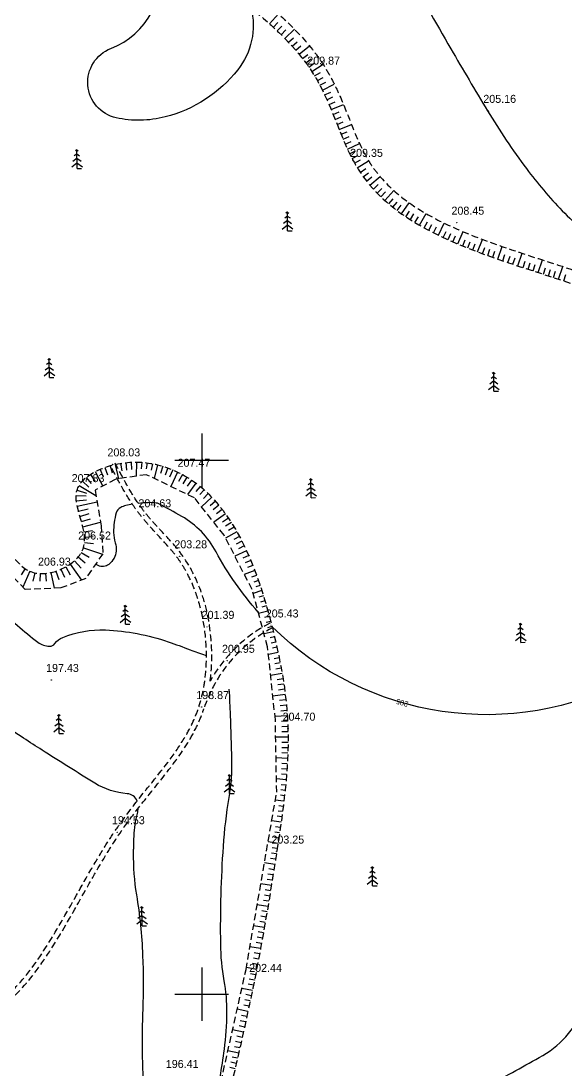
# Model space of a CAD drawing. Extents: x -83928 to -81707, y 15464 to 18601.
# Drawn here: x -82467.7 to -82263.6, y 16171.5 to 16564.6 of the extents above; entities that cross this region are included whole.
import ezdxf
from ezdxf.enums import TextEntityAlignment as Align

# ---------------------------------------------------------------- set-up
doc = ezdxf.new("R2010")
doc.units = 0
doc.header["$MEASUREMENT"] = 0
doc.linetypes.add('INTERROMPU', pattern=[0.75, 0.5, -0.25])
doc.layers.add('ACCE', color=4, linetype='INTERROMPU', lineweight=25)
for name, color, linetype in [('ALT', 7, 'Continuous'), ('Carroyage 1', 7, 'Continuous'), ('CNiv_1', 1, 'Continuous'), ('Cotation CN', 6, 'Continuous'), ('LIMITE', 40, 'INTERROMPU'), ('POINTS', 3, 'Continuous'), ('Talus', 5, 'Continuous'), ('USL', 2, 'Continuous')]:
    doc.layers.add(name, color=color, linetype=linetype)

# ---------------------------------------------------------------- blocks, each defined once
blk = doc.blocks.new('CotaCNiv')
at = {"invisible_edges": 15}
blk.add_3dface([(-0.5, -0.5), (0.5, -0.5), (0.5, 0.5), (-0.5, 0.5)], dxfattribs=at)
blk.add_3dface([(-0.5, -0.5), (0.5, -0.5), (0.5, 0.5), (-0.5, 0.5)], dxfattribs=at)
blk.add_attdef('ALTCNIV', text='', height=0.4).set_placement((0, 0), align=Align.MIDDLE)
blk = doc.blocks.new('T10')
at = {"layer": 'USL'}
for p, q in [((0.02, 2.78), (-0.5, 2.4)), ((0.02, 3.53), (-0.26, 3.33)), ((-0.02, 3.53), (0.26, 3.33)), ((-0.02, 2.78), (0.5, 2.4)), ((0, 0), (0, 3.5)), ((-1, 0.34), (-0.02, 1.1)), ((0.02, 1.94), (-0.77, 1.36)), ((-0.02, 1.94), (0.77, 1.36)), ((-0.02, 1.1), (1.01, 0.34)), ((0, 0), (0.83, 0))]:
    blk.add_line(p, q, dxfattribs=at)

msp = doc.modelspace()

# ---------------------------------------------------------------- linework, layer by layer
at = {"layer": 'ACCE', "linetype": 'INTERROMPU', "ltscale": 5, "extrusion": (0.000932032, -0.005533, 0.999984)}
for radius, end in [(52.43, 162.0654), (54.43, 150.8272)]:
    msp.add_arc((-82349.46, 16291.08, 19.96), radius, 117.5158, end, dxfattribs=at)
at = {"layer": 'ACCE', "linetype": 'INTERROMPU', "ltscale": 5}
for points, knots in [([(-82586, 16175.38, 185.98), (-82581.2, 16179.31, 186.01), (-82576.37, 16183.2, 186.05), (-82568.02, 16189.23, 186.09), (-82564.59, 16191.53, 186.11), (-82558.41, 16195.19, 186.13), (-82555.72, 16196.63, 186.14), (-82550.37, 16199.12, 186.16), (-82547.72, 16200.19, 186.16), (-82542.84, 16201.83, 186.16), (-82540.62, 16202.45, 186.17), (-82533.8, 16203.96, 186.16), (-82529.08, 16204.48, 186.15), (-82522.71, 16204.17, 186.13), (-82521.07, 16204, 186.12), (-82518.33, 16203.55, 186.11), (-82517.21, 16203.32, 186.1), (-82514.97, 16202.76, 186.09), (-82513.87, 16202.42, 186.08), (-82510.58, 16201.3, 186.06), (-82508.44, 16200.39, 186.04), (-82504.26, 16198.5, 186), (-82502.22, 16197.52, 185.99), (-82498.8, 16195.99, 185.96), (-82497.39, 16195.39, 185.94), (-82494.72, 16194.41, 185.92), (-82493.47, 16194.01, 185.92), (-82491.03, 16193.47, 185.9), (-82489.84, 16193.31, 185.9), (-82487.52, 16193.21, 185.89), (-82486.38, 16193.27, 185.88), (-82482.83, 16193.78, 185.88), (-82480.48, 16194.61, 185.88), (-82475.91, 16197.11, 185.9), (-82473.69, 16198.77, 185.91), (-82469.34, 16202.81, 185.95), (-82467.22, 16205.18, 185.97), (-82461.1, 16212.95, 186.04), (-82457.21, 16219.1, 186.1), (-82449.52, 16232.21, 186.24), (-82445.72, 16239.18, 186.31), (-82440.12, 16248.9, 186.41), (-82438.4, 16251.82, 186.44), (-82435.29, 16256.85, 186.49), (-82433.91, 16259, 186.51), (-82431.1, 16263.13, 186.55), (-82429.68, 16265.11, 186.57), (-82425.39, 16270.87, 186.63), (-82422.51, 16274.45, 186.66), (-82416.95, 16281.36, 186.73), (-82414.26, 16284.69, 186.76), (-82409.78, 16290.75, 186.82), (-82407.91, 16293.49, 186.84), (-82405.11, 16298.25, 186.89), (-82404.07, 16300.23, 186.91), (-82402.34, 16304.05, 186.95), (-82401.62, 16305.88, 186.97), (-82400.4, 16309.68, 187.02), (-82399.89, 16311.64, 187.04), (-82399.07, 16315.67, 187.08), (-82398.77, 16317.74, 187.11), (-82398.14, 16324.04, 187.18), (-82398.12, 16328.37, 187.23), (-82398.73, 16335.85, 187.33), (-82399.19, 16339.02, 187.37), (-82400.52, 16345.21, 187.44), (-82401.4, 16348.24, 187.48), (-82403.19, 16353.02, 187.55), (-82403.99, 16354.84, 187.57), (-82405.65, 16358.12, 187.62), (-82406.48, 16359.59, 187.64), (-82408.13, 16362.17, 187.67), (-82408.92, 16363.29, 187.69), (-82410.59, 16365.46, 187.72), (-82411.48, 16366.52, 187.74), (-82414.34, 16369.79, 187.78), (-82416.42, 16371.94, 187.82), (-82419.66, 16375.47, 187.87), (-82420.85, 16376.8, 187.89), (-82422.88, 16379.28, 187.92), (-82423.74, 16380.4, 187.94), (-82425.38, 16382.69, 187.97), (-82426.16, 16383.86, 187.99), (-82428.42, 16387.42, 188.04), (-82429.82, 16389.86, 188.07), (-82432.19, 16394.21, 188.13), (-82433.19, 16396.11, 188.16), (-82434.19, 16398, 188.19)], [3.448781, 3.448781, 3.448781, 3.448781, 21.477763, 21.477763, 33.704874, 33.704874, 42.841126, 42.841126, 51.389512, 51.389512, 58.208587, 58.208587, 71.944836, 71.944836, 76.677716, 76.677716, 79.944242, 79.944242, 83.210769, 83.210769, 89.743822, 89.743822, 96.276875, 96.276875, 101.026512, 101.026512, 105.50547, 105.50547, 109.984427, 109.984427, 114.463385, 114.463385, 124.225963, 124.225963, 133.988541, 133.988541, 143.751119, 143.751119, 162.79459, 162.79459, 181.838061, 181.838061, 190.183059, 190.183059, 196.652083, 196.652083, 203.121106, 203.121106, 216.059153, 216.059153, 228.9972, 228.9972, 239.586039, 239.586039, 246.883183, 246.883183, 253.250736, 253.250736, 259.61829, 259.61829, 265.985843, 265.985843, 278.72095, 278.72095, 288.129528, 288.129528, 297.538107, 297.538107, 303.581452, 303.581452, 308.772493, 308.772493, 312.991663, 312.991663, 317.210832, 317.210832, 326.162459, 326.162459, 331.462934, 331.462934, 335.63843, 335.63843, 339.813926, 339.813926, 348.164918, 348.164918, 354.539267, 354.539267, 354.539267, 354.539267]), ([(-82396.85, 16317.25, 187.1), (-82396.8, 16317.6, 187.1), (-82396.76, 16317.95, 187.1), (-82396.16, 16322.94, 187.16), (-82396.08, 16327.73, 187.22), (-82396.67, 16335.34, 187.31), (-82397.05, 16338.17, 187.35), (-82398.12, 16343.75, 187.42), (-82398.81, 16346.5, 187.45), (-82401.42, 16354.53, 187.56), (-82403.85, 16359.59, 187.63), (-82408.28, 16365.82, 187.72), (-82409.62, 16367.44, 187.74), (-82412.38, 16370.58, 187.79), (-82413.81, 16372.1, 187.81), (-82416.36, 16374.83, 187.85), (-82417.49, 16376.05, 187.87), (-82419.43, 16378.24, 187.9), (-82420.25, 16379.2, 187.92), (-82421.82, 16381.18, 187.94), (-82422.57, 16382.2, 187.96), (-82424.75, 16385.31, 188), (-82426.1, 16387.47, 188.03), (-82429.13, 16392.69, 188.11), (-82430.77, 16395.81, 188.15), (-82432.42, 16398.94, 188.19)], [263.621909, 263.621909, 263.621909, 263.621909, 264.670901, 264.670901, 278.389942, 278.389942, 286.582854, 286.582854, 294.775766, 294.775766, 311.161591, 311.161591, 317.368276, 317.368276, 323.574962, 323.574962, 328.56224, 328.56224, 332.425615, 332.425615, 336.288991, 336.288991, 344.015742, 344.015742, 354.539267, 354.539267, 354.539267, 354.539267]), ([(-82585.05, 16173.58, 185.96), (-82580.19, 16177.56, 185.99), (-82575.32, 16181.48, 186.02), (-82566.99, 16187.51, 186.07), (-82563.6, 16189.79, 186.08), (-82557.55, 16193.38, 186.11), (-82554.92, 16194.79, 186.12), (-82549.79, 16197.19, 186.13), (-82547.29, 16198.21, 186.14), (-82542.85, 16199.72, 186.14), (-82540.94, 16200.28, 186.14), (-82537.05, 16201.22, 186.14), (-82535.07, 16201.6, 186.14), (-82529.09, 16202.39, 186.13), (-82525.04, 16202.47, 186.12), (-82519.59, 16201.76, 186.09), (-82518.15, 16201.49, 186.08), (-82515.54, 16200.84, 186.07), (-82514.37, 16200.49, 186.06), (-82512.05, 16199.68, 186.04), (-82510.89, 16199.22, 186.03), (-82507.43, 16197.77, 186), (-82505.14, 16196.69, 185.98), (-82500.92, 16194.74, 185.95), (-82498.97, 16193.86, 185.93), (-82495.73, 16192.64, 185.91), (-82494.42, 16192.21, 185.9), (-82491.96, 16191.61, 185.88), (-82490.81, 16191.42, 185.88), (-82488.54, 16191.22, 185.87), (-82487.43, 16191.22, 185.86), (-82484.15, 16191.47, 185.86), (-82482.03, 16191.99, 185.86), (-82477.95, 16193.62, 185.86), (-82475.99, 16194.73, 185.87), (-82472.19, 16197.45, 185.89), (-82470.36, 16199.06, 185.9), (-82464.51, 16204.98, 185.96), (-82460.71, 16210.14, 186.01), (-82453.33, 16221.57, 186.12), (-82449.75, 16227.85, 186.19), (-82442.59, 16240.57, 186.32), (-82439.01, 16247, 186.38), (-82433.93, 16255.25, 186.47), (-82432.53, 16257.44, 186.49), (-82428.28, 16263.75, 186.55), (-82425.35, 16267.63, 186.59), (-82419.53, 16275.01, 186.66), (-82416.64, 16278.51, 186.69), (-82410.94, 16285.75, 186.76), (-82408.15, 16289.48, 186.8), (-82404.45, 16295.36, 186.86), (-82403.29, 16297.4, 186.88), (-82401.35, 16301.3, 186.92), (-82400.54, 16303.15, 186.94), (-82399.62, 16305.65, 186.97), (-82399.41, 16306.25, 186.97), (-82399.21, 16306.86, 186.98)], [3.056603, 3.056603, 3.056603, 3.056603, 21.338406, 21.338406, 33.600877, 33.600877, 42.691962, 42.691962, 51.003267, 51.003267, 57.09833, 57.09833, 63.193392, 63.193392, 75.383516, 75.383516, 79.807534, 79.807534, 83.429642, 83.429642, 87.051751, 87.051751, 94.295967, 94.295967, 100.645965, 100.645965, 105.022211, 105.022211, 108.929242, 108.929242, 112.836272, 112.836272, 120.650332, 120.650332, 128.464393, 128.464393, 136.278453, 136.278453, 154.050436, 154.050436, 171.822418, 171.822418, 189.594401, 189.594401, 196.235736, 196.235736, 209.518408, 209.518408, 222.801079, 222.801079, 237.211949, 237.211949, 244.628063, 244.628063, 250.95186, 250.95186, 252.920773, 252.920773, 252.920773, 252.920773])]:
    msp.add_open_spline(points, degree=3, knots=knots, dxfattribs=at)
at = {"layer": 'Carroyage 1'}
for p, q in [((-82400, 16410), (-82400, 16390)), ((-82410, 16400), (-82390, 16400)), ((-82400, 16210), (-82400, 16190)), ((-82410, 16200), (-82390, 16200))]:
    msp.add_line(p, q, dxfattribs=at)
at = {"layer": 'CNiv_1'}
for points, elevation in [([(-82381.49, 16569.46, -0.231505), (-82386.47, 16546.36, -0.164906), (-82413.67, 16528.67, -0.057976), (-82422.92, 16527.42, -0.05936), (-82432, 16528.33, -0.741058), (-82433.99, 16554.33, 0.369953), (-82415.93, 16588.13, 0.717401)], 210), ([(-82323.8, 16584.2, 0.003549), (-82306.7, 16554.18, 0.004553), (-82293, 16531, 0.024594), (-82278.4, 16509.29, 0.031079), (-82265, 16493.5, 0.061916), (-82248.53, 16480.14, -0.050494), (-82228, 16464.25, -0.009024), (-82223.46, 16459.78, -0.005332), (-82216, 16452, -0.030874), (-82214.96, 16450.75, -0.030874)], 205), ([(-82209.67, 16440.92, -0.005939), (-82203.5, 16428.5, -0.402892), (-82239.72, 16318.03, -0.327781), (-82373.66, 16337.66, -0.327781)], 205), ([(-82520.59, 16400.82, -0.027954), (-82507.2, 16385, -0.01313), (-82490.27, 16361.3, 0.033203), (-82483.2, 16352.2, 0.010229), (-82482.03, 16350.94, 0.002121), (-82476.25, 16345, 0.035892), (-82461.33, 16331.84, 0.159252), (-82457, 16330.33, 0.244466), (-82454.99, 16331.33, -0.139002), (-82452, 16333.67, -0.107759), (-82436.07, 16336.44, -0.072185), (-82412.5, 16332, -0.010015), (-82404.35, 16329.02, 0.014408), (-82398.67, 16327, 0.004411), (-82398.23, 16326.86, 0.004411)], 200), ([(-82424.18, 16272.34, 0.291258), (-82427.9, 16275.09, -0.122194), (-82440, 16279, -0.002067), (-82459.79, 16291.4, -0.005832), (-82466.73, 16295.91, -0.002552), (-82476.6, 16302.55, -0.001473), (-82493.6, 16314.2, -0.013244), (-82504.38, 16322.06, -0.01012), (-82518, 16333, -0.070898), (-82531.52, 16348.04, -0.067907), (-82540.8, 16367, -0.018391), (-82544.65, 16380.25, 0.015989), (-82549, 16395.5, 0.001579), (-82549.92, 16398.34)], 195), ([(-82378.85, 16343.13, -0.059091), (-82394.61, 16365.72, 0.140607), (-82407.5, 16379, 0.009113), (-82416.08, 16383.72, 0.093269), (-82417, 16384, 0.036197), (-82420.06, 16384.12, 0.018419), (-82423.74, 16383.87, 0.018419)], 205), ([(-82425.95, 16383.57, 0.020709), (-82428.45, 16383.05, 0.057341), (-82430.33, 16382.33, 0.20659), (-82431.98, 16380.33, 0.069836), (-82433, 16373, 0.080802), (-82432.36, 16369.08, -0.103718), (-82432, 16366, -0.105436), (-82432.82, 16363.35, -0.095168), (-82434.8, 16361, -0.293738), (-82438.75, 16360.57, 0.026932), (-82439.76, 16361)], 205), ([(-82389.79, 16314.28, -0.005882), (-82389.33, 16304.33, -0.001498), (-82388.82, 16287.9, -0.009857), (-82388.8, 16285.4, -0.038746), (-82389.84, 16273.7, 0.024582), (-82392, 16255.33, 0.010136), (-82392.86, 16237.27, 0.009892), (-82393, 16218.75, 0.041894), (-82391.68, 16205.02, -0.047917), (-82390.67, 16193, -0.029815), (-82391.65, 16179.3, -0.019477), (-82395.2, 16158.6, -0.00956), (-82395.64, 16156.72, 0.00547), (-82396.43, 16153.43, 0.040806), (-82397.58, 16145.5, 0.040806)], 200), ([(-82396.45, 16131.56, 0.002006), (-82396.36, 16131.17, 0.272421), (-82389.5, 16124, 0.157514), (-82377.45, 16124.44, 0.035705), (-82330, 16145.67, 0.000214), (-82300.48, 16161.51, 0.000974), (-82294, 16165, 0.00134), (-82283.62, 16170.66, 0.001384), (-82273.6, 16176.2, 0.160439), (-82256.66, 16194.56, -0.133005), (-82237.6, 16217.6, -0.001509), (-82231.48, 16221.89, 0.000911), (-82221.33, 16229, 0.003439), (-82157.3, 16274.67, 0.004697), (-82157.15, 16274.78)], 200), ([(-82409.66, 16091.21, -0.004069), (-82415.05, 16108.59, -0.007657), (-82420.8, 16128.8, -0.007701), (-82422.85, 16136.93, -0.017379), (-82423.57, 16140.57, -0.17955), (-82422.43, 16146.39, 0.142841), (-82420.5, 16153.5, 0.029543), (-82421.17, 16162.1, -0.025995), (-82422, 16171.88, -0.017148), (-82421.97, 16194.12, 0.018716), (-82422, 16214.5, 0.031059), (-82424.3, 16237.14, -0.044135), (-82425.5, 16253.12, -0.00354), (-82425.47, 16254.58, -0.001111), (-82425.33, 16259.22, -0.057921), (-82424.08, 16267.67, 0.05764), (-82423.79, 16269.59)], 195)]:
    msp.add_lwpolyline(points, format="xyb", dxfattribs=dict(at, elevation=elevation))
at = {"layer": 'LIMITE', "linetype": 'INTERROMPU', "ltscale": 5, "extrusion": (0.000932032, -0.005533, 0.999984)}
for p, q in [((-82432.38, 16392.87, 186.06), (-82439.95, 16388.8, 186.04)), ((-82420.74, 16394.62, 186.05), (-82432.38, 16392.87, 186.06)), ((-82402.69, 16385.9, 185.99), (-82420.74, 16394.62, 186.05)), ((-82439.95, 16388.8, 186.04), (-82437.62, 16375.43, 185.96)), ((-82391.62, 16371.94, 185.9), (-82402.69, 16385.9, 185.99)), ((-82437.62, 16375.43, 185.96), (-82437.04, 16364.96, 185.91)), ((-82381.14, 16351.59, 185.78), (-82391.62, 16371.94, 185.9)), ((-82437.04, 16364.96, 185.91), (-82443.44, 16355.66, 185.86)), ((-82466.15, 16351.59, 185.86), (-82475.47, 16361.47, 185.92)), ((-82452.76, 16352.17, 185.85), (-82466.15, 16351.59, 185.86)), ((-82443.44, 16355.66, 185.86), (-82452.76, 16352.17, 185.85)), ((-82375.32, 16330.07, 185.66), (-82381.14, 16351.59, 185.78)), ((-82372.41, 16302.74, 185.5), (-82375.32, 16330.07, 185.66)), ((-82371.92, 16275.7, 185.35), (-82372.41, 16302.74, 185.5)), ((-82383.39, 16209.25, 184.99), (-82371.92, 16275.7, 185.35)), ((-82411.5, 16082.92, 184.32), (-82383.39, 16209.25, 184.99))]:
    msp.add_line(p, q, dxfattribs=at)
at = {"layer": 'LIMITE', "linetype": 'INTERROMPU', "ltscale": 5}
msp.add_open_spline([(-82435.31, 16825.62, 193.34), (-82427.78, 16815.37, 193.19), (-82420.22, 16805.07, 193.04), (-82406.2, 16784.42, 192.75), (-82399.73, 16774.06, 192.6), (-82390.62, 16756.25, 192.36), (-82387.41, 16748.82, 192.26), (-82383, 16735.1, 192.08), (-82381.56, 16728.81, 192), (-82380.12, 16716.18, 191.85), (-82380.13, 16709.85, 191.77), (-82381.91, 16697.21, 191.62), (-82383.67, 16690.92, 191.55), (-82387.13, 16683.12, 191.47), (-82387.9, 16681.54, 191.45), (-82390.14, 16677.31, 191.41), (-82391.72, 16674.71, 191.38), (-82395.1, 16669.58, 191.33), (-82396.89, 16667.06, 191.31), (-82401.81, 16660.44, 191.24), (-82405.03, 16656.41, 191.2), (-82411.22, 16648.57, 191.13), (-82414.18, 16644.76, 191.09), (-82418.6, 16638.48, 191.03), (-82420.24, 16635.94, 191.01), (-82422.69, 16631.5, 190.96), (-82423.59, 16629.57, 190.94), (-82424.77, 16626.29, 190.9), (-82425.14, 16624.9, 190.89), (-82425.54, 16622.31, 190.86), (-82425.57, 16621.12, 190.84), (-82425.35, 16618.73, 190.81), (-82425.09, 16617.53, 190.8), (-82424.26, 16615.07, 190.77), (-82423.69, 16613.81, 190.75), (-82422.24, 16611.24, 190.71), (-82421.36, 16609.92, 190.7), (-82419.29, 16607.24, 190.66), (-82418.12, 16605.88, 190.64), (-82414.02, 16601.56, 190.57), (-82410.64, 16598.55, 190.53), (-82403.14, 16592.4, 190.43), (-82399.02, 16589.27, 190.38), (-82390.49, 16582.82, 190.27), (-82386.07, 16579.51, 190.22), (-82377.35, 16572.6, 190.11), (-82373.04, 16569, 190.05), (-82364.96, 16561.4, 189.93), (-82361.18, 16557.39, 189.87), (-82356.65, 16551.49, 189.79), (-82355.49, 16549.85, 189.77), (-82353.31, 16546.47, 189.72), (-82352.32, 16544.74, 189.69), (-82350.48, 16541.28, 189.65), (-82349.65, 16539.54, 189.62), (-82347.2, 16534.17, 189.55), (-82345.79, 16530.57, 189.5), (-82343.06, 16523.69, 189.41), (-82341.74, 16520.42, 189.37), (-82339.76, 16516.28, 189.31), (-82339.19, 16515.17, 189.3), (-82338.19, 16513.36, 189.27), (-82337.76, 16512.63, 189.26), (-82336.86, 16511.2, 189.24), (-82336.4, 16510.5, 189.23), (-82334.95, 16508.45, 189.2), (-82333.92, 16507.14, 189.18), (-82330.22, 16502.88, 189.12), (-82327.24, 16500.17, 189.08), (-82320.61, 16495.19, 189), (-82316.96, 16492.92, 188.96), (-82309.1, 16488.73, 188.88), (-82304.9, 16486.8, 188.85), (-82293.5, 16482.12, 188.76), (-82286.01, 16479.55, 188.7), (-82270.56, 16474.46, 188.59), (-82262.61, 16471.96, 188.54), (-82246.81, 16466.45, 188.42), (-82238.97, 16463.45, 188.36), (-82228.76, 16458.62, 188.27), (-82226.11, 16457.28, 188.25), (-82220.95, 16454.44, 188.2), (-82218.42, 16452.95, 188.17), (-82211.04, 16448.26, 188.09), (-82206.37, 16444.85, 188.03), (-82193.19, 16433.83, 187.86), (-82185.51, 16425.43, 187.74), (-82177.07, 16413.18, 187.56), (-82175.16, 16410.11, 187.52), (-82169.84, 16400.68, 187.39), (-82166.87, 16394.07, 187.3), (-82161.91, 16380.52, 187.12), (-82159.92, 16373.57, 187.03), (-82157.39, 16362.37, 186.89), (-82156.59, 16358.15, 186.84), (-82155.24, 16349.71, 186.73), (-82154.69, 16345.49, 186.68), (-82153.35, 16332.81, 186.52), (-82152.86, 16324.36, 186.42), (-82152.15, 16302.33, 186.15), (-82152.27, 16288.79, 185.99), (-82152.12, 16261.93, 185.66), (-82151.84, 16248.61, 185.5), (-82149.62, 16224.54, 185.2), (-82147.97, 16213.72, 185.07), (-82144.73, 16201.01, 184.91), (-82144.16, 16198.96, 184.88), (-82143.26, 16195.9, 184.84), (-82142.94, 16194.87, 184.83), (-82142.29, 16192.8, 184.8), (-82141.95, 16191.75, 184.79), (-82140.93, 16188.57, 184.74), (-82140.24, 16186.41, 184.72), (-82139.01, 16181.96, 184.66), (-82138.47, 16179.68, 184.63), (-82137.9, 16176.2, 184.59), (-82137.76, 16175.04, 184.57), (-82137.59, 16172.95, 184.55), (-82137.55, 16172.02, 184.53), (-82137.54, 16170.19, 184.51), (-82137.57, 16169.27, 184.5), (-82137.73, 16166.56, 184.47), (-82137.95, 16164.77, 184.45), (-82138.95, 16159.08, 184.38), (-82140.06, 16155.28, 184.34), (-82142.3, 16148.67, 184.27), (-82143.37, 16145.83, 184.24), (-82144.42, 16143.05, 184.21)], degree=3, knots=[0, 0, 0, 0, 31.74372, 31.74372, 63.487441, 63.487441, 86.063023, 86.063023, 104.988245, 104.988245, 123.913468, 123.913468, 142.83869, 142.83869, 147.686928, 147.686928, 155.822397, 155.822397, 163.957866, 163.957866, 177.49723, 177.49723, 191.036595, 191.036595, 200.771717, 200.771717, 208.904412, 208.904412, 215.463884, 215.463884, 222.023355, 222.023355, 228.582827, 228.582827, 235.142299, 235.142299, 241.701771, 241.701771, 248.261243, 248.261243, 262.290416, 262.290416, 276.319589, 276.319589, 290.348762, 290.348762, 304.377935, 304.377935, 318.407108, 318.407108, 323.635141, 323.635141, 328.916365, 328.916365, 334.197589, 334.197589, 345.34542, 345.34542, 356.493251, 356.493251, 360.764795, 360.764795, 363.795637, 363.795637, 366.826479, 366.826479, 372.888163, 372.888163, 387.274312, 387.274312, 401.66046, 401.66046, 416.046608, 416.046608, 438.819504, 438.819504, 461.592399, 461.592399, 484.365295, 484.365295, 492.493595, 492.493595, 500.621894, 500.621894, 516.878493, 516.878493, 549.391691, 549.391691, 559.803467, 559.803467, 580.627019, 580.627019, 601.450571, 601.450571, 613.95719, 613.95719, 626.463809, 626.463809, 651.477047, 651.477047, 691.746126, 691.746126, 732.015206, 732.015206, 765.61494, 765.61494, 772.084768, 772.084768, 775.337833, 775.337833, 778.590897, 778.590897, 785.097026, 785.097026, 791.603155, 791.603155, 794.775134, 794.775134, 797.244479, 797.244479, 799.713824, 799.713824, 804.652514, 804.652514, 815.637697, 815.637697, 824.217964, 824.217964, 824.217964, 824.217964], dxfattribs=at)
for points in [[(-82439.34, 16822.66, 193.31), (-82393.3, 16682.03, 191.48), (-82430.51, 16621.98, 190.87), (-82358.48, 16545.25, 189.72), (-82342.42, 16510.71, 189.25), (-82228.91, 16453.06, 188.2), (-82177.5, 16404.08, 187.45), (-82162.11, 16360.2, 186.88), (-82147.86, 16193.88, 184.83), (-82142.59, 16172.48, 184.56), (-82149.1, 16144.81, 184.24)], [(-82439.34, 16822.66, 193.31), (-82393.3, 16682.03, 191.48), (-82430.51, 16621.98, 190.87), (-82358.48, 16545.25, 189.72), (-82342.42, 16510.71, 189.25), (-82228.91, 16453.06, 188.2), (-82177.5, 16404.08, 187.45), (-82162.11, 16360.2, 186.88), (-82147.86, 16193.88, 184.83), (-82142.59, 16172.48, 184.56), (-82149.1, 16144.81, 184.24)], [(-82589.91, 16450.62, 189.03), (-82585.41, 16409.5, 188.8), (-82487.52, 16397.53, 188.35), (-82459.29, 16357.54, 187.78), (-82444.25, 16367.31, 187.85), (-82446.68, 16388.82, 188.11), (-82434.19, 16398, 188.19), (-82407.04, 16394.58, 188.06), (-82373.55, 16337.21, 187.13), (-82367.71, 16299.43, 186.79), (-82371.9, 16253.38, 186.25), (-82380.23, 16205.29, 185.7), (-82391.12, 16156, 185.14), (-82406.5, 16083.04, 184.31)]]:
    msp.add_spline(points, degree=3, dxfattribs=at)
at = {"layer": 'POINTS', "extrusion": (0.002059, -0.012217, 0.999923)}
for centre in [(-82358.69, 16544.27, -182.42), (-82292.77, 16529.94, -182.42), (-82342.64, 16509.71, -182.42), (-82304.7, 16488.04, -182.42), (-82433.52, 16397.47, -182.42), (-82407.26, 16393.58, -182.42), (-82446.9, 16387.82, -182.42), (-82421.9, 16378.4, -182.42), (-82444.46, 16366.31, -182.42), (-82408.46, 16363.03, -182.42), (-82459.5, 16356.54, -182.42), (-82398.24, 16336.59, -182.42), (-82374.22, 16337.1, -182.42), (-82390.62, 16323.87, -182.42), (-82456.48, 16316.68, -182.42), (-82400.25, 16306.52, -182.42), (-82367.92, 16298.43, -182.42), (-82431.8, 16259.63, -182.42), (-82372.11, 16252.37, -182.42), (-82380.44, 16204.28, -182.42)]:
    msp.add_circle(centre, 0.05, dxfattribs=at)
at = {"layer": 'Talus', "linetype": 'ByBlock', "extrusion": (0.000932032, -0.005533, 0.999984)}
for p, q in [((-82374.65, 16563.6, 189.99), (-82371.3, 16567.31, 190.03)), ((-82373.17, 16562.25, 189.97), (-82371.47, 16564.09, 189.99)), ((-82371.71, 16560.88, 189.95), (-82369.99, 16562.69, 189.97)), ((-82370.28, 16559.49, 189.93), (-82368.52, 16561.27, 189.94)), ((-82368.87, 16558.07, 189.91), (-82365.29, 16561.57, 189.94)), ((-82367.48, 16556.63, 189.89), (-82365.66, 16558.35, 189.9)), ((-82366.12, 16555.16, 189.86), (-82364.27, 16556.84, 189.88)), ((-82364.8, 16553.67, 189.84), (-82362.91, 16555.3, 189.85)), ((-82363.51, 16552.14, 189.82), (-82359.65, 16555.32, 189.84)), ((-82362.26, 16550.58, 189.8), (-82360.29, 16552.12, 189.81)), ((-82361.04, 16548.99, 189.77), (-82359.03, 16550.47, 189.78)), ((-82359.88, 16547.36, 189.75), (-82357.83, 16548.79, 189.76)), ((-82358.77, 16545.7, 189.73), (-82354.57, 16548.42, 189.75)), ((-82357.71, 16544.01, 189.7), (-82355.56, 16545.3, 189.71)), ((-82356.7, 16542.28, 189.68), (-82354.52, 16543.5, 189.69)), ((-82355.74, 16540.52, 189.65), (-82353.53, 16541.69, 189.66)), ((-82354.83, 16538.74, 189.63), (-82350.35, 16540.96, 189.64)), ((-82353.96, 16536.94, 189.61), (-82351.7, 16538, 189.61)), ((-82353.13, 16535.12, 189.58), (-82350.85, 16536.14, 189.59)), ((-82352.33, 16533.29, 189.56), (-82350.03, 16534.28, 189.56)), ((-82351.55, 16531.45, 189.53), (-82346.93, 16533.36, 189.54)), ((-82350.79, 16529.6, 189.51), (-82348.47, 16530.54, 189.51)), ((-82350.05, 16527.74, 189.48), (-82347.72, 16528.67, 189.49)), ((-82349.31, 16525.88, 189.46), (-82346.98, 16526.81, 189.46)), ((-82348.57, 16524.02, 189.43), (-82343.92, 16525.88, 189.44)), ((-82347.82, 16522.17, 189.41), (-82345.51, 16523.11, 189.41)), ((-82347.06, 16520.32, 189.38), (-82344.75, 16521.28, 189.39)), ((-82346.28, 16518.48, 189.36), (-82343.98, 16519.48, 189.36)), ((-82345.46, 16516.65, 189.34), (-82340.92, 16518.73, 189.35)), ((-82344.61, 16514.84, 189.31), (-82342.36, 16515.93, 189.32)), ((-82343.72, 16513.06, 189.29), (-82341.5, 16514.21, 189.29)), ((-82342.76, 16511.3, 189.26), (-82340.59, 16512.53, 189.27)), ((-82341.74, 16509.58, 189.24), (-82337.49, 16512.2, 189.26)), ((-82340.66, 16507.9, 189.21), (-82338.59, 16509.29, 189.22)), ((-82339.52, 16506.26, 189.19), (-82337.49, 16507.73, 189.2)), ((-82338.31, 16504.66, 189.17), (-82336.34, 16506.21, 189.18)), ((-82337.04, 16503.11, 189.15), (-82333.23, 16506.35, 189.17)), ((-82335.72, 16501.61, 189.12), (-82333.87, 16503.3, 189.14)), ((-82334.35, 16500.16, 189.1), (-82332.56, 16501.91, 189.12)), ((-82332.93, 16498.75, 189.08), (-82331.2, 16500.56, 189.1)), ((-82331.46, 16497.4, 189.06), (-82328.12, 16501.12, 189.09)), ((-82329.95, 16496.09, 189.04), (-82328.34, 16498, 189.06)), ((-82328.4, 16494.82, 189.02), (-82326.85, 16496.78, 189.04)), ((-82326.81, 16493.6, 189), (-82325.32, 16495.6, 189.02)), ((-82325.2, 16492.42, 188.98), (-82322.31, 16496.5, 189.02)), ((-82323.55, 16491.29, 188.96), (-82322.16, 16493.36, 188.98)), ((-82321.88, 16490.19, 188.94), (-82320.53, 16492.3, 188.96)), ((-82320.18, 16489.14, 188.92), (-82318.88, 16491.28, 188.95)), ((-82318.46, 16488.12, 188.91), (-82315.95, 16492.45, 188.95)), ((-82316.71, 16487.14, 188.89), (-82315.51, 16489.33, 188.91)), ((-82314.96, 16486.19, 188.87), (-82313.79, 16488.4, 188.9)), ((-82313.18, 16485.27, 188.86), (-82312.05, 16487.5, 188.88)), ((-82311.39, 16484.38, 188.84), (-82309.2, 16488.87, 188.89)), ((-82309.58, 16483.52, 188.82), (-82308.52, 16485.78, 188.85)), ((-82307.77, 16482.68, 188.81), (-82306.74, 16484.96, 188.83)), ((-82305.94, 16481.87, 188.79), (-82304.94, 16484.16, 188.82)), ((-82304.1, 16481.08, 188.78), (-82302.15, 16485.69, 188.83)), ((-82302.25, 16480.31, 188.76), (-82301.31, 16482.63, 188.79)), ((-82300.4, 16479.56, 188.75), (-82299.47, 16481.89, 188.77)), ((-82296.67, 16478.12, 188.72), (-82294.9, 16482.8, 188.77)), ((-82298.54, 16478.83, 188.73), (-82297.63, 16481.16, 188.76)), ((-82294.8, 16477.42, 188.7), (-82293.93, 16479.76, 188.73)), ((-82292.92, 16476.73, 188.69), (-82292.07, 16479.08, 188.72)), ((-82291.03, 16476.06, 188.68), (-82290.2, 16478.41, 188.7)), ((-82289.15, 16475.4, 188.66), (-82287.5, 16480.12, 188.71)), ((-82287.26, 16474.74, 188.65), (-82286.45, 16477.11, 188.67)), ((-82285.37, 16474.1, 188.63), (-82284.56, 16476.46, 188.66)), ((-82283.47, 16473.46, 188.62), (-82282.68, 16475.83, 188.65)), ((-82281.57, 16472.83, 188.61), (-82280, 16477.57, 188.66)), ((-82279.67, 16472.2, 188.59), (-82278.89, 16474.57, 188.62)), ((-82273.97, 16470.34, 188.55), (-82272.42, 16475.09, 188.61)), ((-82277.77, 16471.58, 188.58), (-82277, 16473.95, 188.61)), ((-82275.87, 16470.96, 188.57), (-82275.1, 16473.33, 188.59)), ((-82272.07, 16469.72, 188.54), (-82271.29, 16472.1, 188.57)), ((-82270.17, 16469.1, 188.53), (-82269.39, 16471.48, 188.55)), ((-82268.26, 16468.48, 188.51), (-82267.49, 16470.86, 188.54)), ((-82266.36, 16467.86, 188.5), (-82264.8, 16472.61, 188.55)), ((-82264.46, 16467.23, 188.49), (-82263.68, 16469.6, 188.51)), ((-82424.44, 16399.33, 188.17), (-82424.51, 16394.05, 186.06)), ((-82439.88, 16395.75, 188.18), (-82437.04, 16390.37, 186.05)), ((-82438.07, 16396.61, 188.18), (-82436.87, 16393.86, 187.11)), ((-82436.21, 16397.35, 188.18), (-82435.23, 16394.61, 187.12)), ((-82434.31, 16397.97, 188.19), (-82433.53, 16395.32, 187.12)), ((-82432.38, 16398.48, 188.19), (-82431.13, 16393.06, 186.06)), ((-82430.42, 16398.87, 188.18), (-82429.95, 16396.09, 187.12)), ((-82428.44, 16399.14, 188.18), (-82428.14, 16396.35, 187.12)), ((-82426.44, 16399.3, 188.18), (-82426.31, 16396.55, 187.12)), ((-82422.45, 16399.25, 188.17), (-82422.62, 16396.78, 187.11)), ((-82420.46, 16399.05, 188.16), (-82420.75, 16396.81, 187.11)), ((-82418.48, 16398.74, 188.15), (-82418.93, 16396.35, 187.1)), ((-82416.53, 16398.31, 188.14), (-82417.79, 16393.2, 186.04)), ((-82414.6, 16397.78, 188.13), (-82415.41, 16395.11, 187.08)), ((-82412.7, 16397.15, 188.11), (-82413.69, 16394.42, 187.07)), ((-82410.84, 16396.42, 188.1), (-82412, 16393.69, 187.06)), ((-82409.02, 16395.6, 188.08), (-82411.62, 16390.21, 186.02)), ((-82444.68, 16392.2, 188.15), (-82442.22, 16389.96, 187.09)), ((-82443.22, 16393.57, 188.16), (-82441.37, 16391.3, 187.1)), ((-82441.6, 16394.74, 188.17), (-82439.97, 16392.21, 187.11)), ((-82407.24, 16394.69, 188.06), (-82408.66, 16392.08, 187.04)), ((-82405.51, 16393.69, 188.04), (-82407.02, 16391.21, 187.03)), ((-82403.82, 16392.61, 188.02), (-82405.39, 16390.29, 187.01)), ((-82446.69, 16388.78, 188.11), (-82443.14, 16387.73, 187.07)), ((-82445.88, 16390.6, 188.13), (-82439.61, 16386.83, 186.03)), ((-82402.19, 16391.45, 188), (-82405.37, 16387.19, 186)), ((-82400.61, 16390.22, 187.97), (-82402.18, 16388.31, 186.98)), ((-82399.09, 16388.92, 187.95), (-82400.68, 16387.15, 186.97)), ((-82397.63, 16387.56, 187.92), (-82399.38, 16385.75, 186.95)), ((-82447.02, 16386.81, 188.09), (-82443.28, 16386.63, 187.06)), ((-82446.95, 16384.82, 188.07), (-82443.18, 16385.24, 187.04)), ((-82446.62, 16382.85, 188.04), (-82439.19, 16384.43, 186.02)), ((-82396.22, 16386.14, 187.89), (-82400.02, 16382.53, 185.97)), ((-82394.86, 16384.67, 187.87), (-82396.88, 16382.89, 186.91)), ((-82446.15, 16380.9, 188.02), (-82442.53, 16381.88, 187.01)), ((-82445.6, 16378.98, 187.99), (-82442.1, 16380.01, 186.99)), ((-82393.57, 16383.15, 187.84), (-82395.67, 16381.42, 186.89)), ((-82391.13, 16379.98, 187.78), (-82395.51, 16376.84, 185.93)), ((-82392.32, 16381.59, 187.81), (-82394.48, 16379.93, 186.87)), ((-82445.04, 16377.06, 187.97), (-82441.65, 16378.03, 186.98)), ((-82444.52, 16375.13, 187.94), (-82437.86, 16376.8, 185.97)), ((-82389.98, 16378.34, 187.75), (-82392.17, 16376.87, 186.84)), ((-82388.89, 16376.67, 187.72), (-82391.05, 16375.3, 186.82)), ((-82444.1, 16373.17, 187.92), (-82440.83, 16373.76, 186.94)), ((-82386.83, 16373.24, 187.66), (-82391.06, 16370.86, 185.9)), ((-82387.84, 16374.97, 187.69), (-82389.94, 16373.72, 186.8)), ((-82443.87, 16369.19, 187.87), (-82440.55, 16368.88, 186.9)), ((-82443.85, 16371.19, 187.89), (-82440.63, 16371.41, 186.92)), ((-82385.87, 16371.49, 187.63), (-82388.03, 16370.33, 186.76)), ((-82384.94, 16369.72, 187.6), (-82387.14, 16368.61, 186.74)), ((-82384.06, 16367.92, 187.57), (-82386.26, 16366.87, 186.72)), ((-82445.1, 16365.42, 187.83), (-82442.12, 16363.67, 186.86)), ((-82444.27, 16367.24, 187.85), (-82437.09, 16364.89, 185.91)), ((-82383.21, 16366.11, 187.54), (-82387.59, 16364.11, 185.86)), ((-82382.39, 16364.29, 187.51), (-82384.55, 16363.35, 186.68)), ((-82450.93, 16360.08, 187.78), (-82449.26, 16357.09, 186.82)), ((-82449.24, 16361.14, 187.79), (-82444.99, 16355.08, 185.86)), ((-82447.67, 16362.38, 187.8), (-82445.18, 16359.57, 186.83)), ((-82446.27, 16363.8, 187.81), (-82443.61, 16361.54, 186.84)), ((-82381.61, 16362.45, 187.48), (-82383.72, 16361.57, 186.66)), ((-82380.86, 16360.59, 187.45), (-82382.9, 16359.79, 186.64)), ((-82466.11, 16359.41, 187.82), (-82467.64, 16357.1, 186.85)), ((-82464.36, 16358.46, 187.8), (-82466.99, 16352.47, 185.86)), ((-82462.46, 16357.83, 187.79), (-82463.18, 16354.75, 186.82)), ((-82460.48, 16357.55, 187.78), (-82460.63, 16354.68, 186.82)), ((-82458.48, 16357.6, 187.78), (-82458.2, 16354.77, 186.81)), ((-82456.51, 16357.93, 187.77), (-82455.2, 16352.06, 185.85)), ((-82454.59, 16358.46, 187.77), (-82453.55, 16355.36, 186.81)), ((-82452.72, 16359.19, 187.78), (-82451.39, 16356.18, 186.81)), ((-82380.13, 16358.73, 187.42), (-82384.06, 16357.25, 185.81)), ((-82379.44, 16356.85, 187.39), (-82381.3, 16356.18, 186.6)), ((-82378.77, 16354.97, 187.36), (-82380.51, 16354.37, 186.58)), ((-82378.12, 16353.08, 187.33), (-82379.74, 16352.54, 186.56)), ((-82377.5, 16351.18, 187.31), (-82380.75, 16350.14, 185.77)), ((-82376.9, 16349.27, 187.28), (-82378.57, 16348.76, 186.52)), ((-82376.32, 16347.36, 187.25), (-82378.02, 16346.85, 186.5)), ((-82375.76, 16345.44, 187.23), (-82377.48, 16344.94, 186.48)), ((-82375.21, 16343.51, 187.2), (-82378.7, 16342.55, 185.73)), ((-82374.68, 16341.58, 187.18), (-82376.43, 16341.12, 186.45)), ((-82374.17, 16339.65, 187.16), (-82375.92, 16339.2, 186.43)), ((-82373.67, 16337.71, 187.13), (-82375.41, 16337.28, 186.41)), ((-82373.19, 16335.77, 187.11), (-82376.63, 16334.93, 185.68)), ((-82372.71, 16333.83, 187.09), (-82374.42, 16333.43, 186.38)), ((-82372.26, 16331.88, 187.07), (-82373.93, 16331.5, 186.37)), ((-82371.81, 16329.93, 187.05), (-82373.52, 16329.56, 186.35)), ((-82371.39, 16327.98, 187.03), (-82375.01, 16327.21, 185.64)), ((-82370.98, 16326.02, 187.02), (-82372.89, 16325.63, 186.32)), ((-82370.59, 16324.06, 187), (-82372.59, 16323.68, 186.31)), ((-82370.22, 16322.09, 186.98), (-82372.3, 16321.72, 186.29)), ((-82369.87, 16320.13, 186.97), (-82374.18, 16319.39, 185.6)), ((-82369.54, 16318.15, 186.95), (-82371.76, 16317.8, 186.27)), ((-82369.24, 16316.18, 186.93), (-82371.5, 16315.84, 186.25)), ((-82368.95, 16314.2, 186.92), (-82371.26, 16313.89, 186.24)), ((-82368.7, 16312.21, 186.9), (-82373.35, 16311.65, 185.55)), ((-82368.47, 16310.23, 186.88), (-82370.81, 16309.97, 186.21)), ((-82368.26, 16308.24, 186.87), (-82370.6, 16308.02, 186.2)), ((-82368.09, 16306.24, 186.85), (-82370.41, 16306.06, 186.19)), ((-82367.94, 16304.25, 186.83), (-82372.53, 16303.95, 185.51)), ((-82367.83, 16302.25, 186.82), (-82370.11, 16302.14, 186.16)), ((-82367.74, 16300.25, 186.8), (-82370.05, 16300.18, 186.14)), ((-82367.68, 16298.26, 186.78), (-82370, 16298.21, 186.13)), ((-82367.66, 16296.26, 186.76), (-82372.29, 16296.24, 185.47)), ((-82367.66, 16294.26, 186.74), (-82369.96, 16294.28, 186.1)), ((-82367.75, 16290.26, 186.7), (-82369.97, 16290.34, 186.06)), ((-82367.69, 16292.26, 186.72), (-82369.96, 16292.31, 186.08)), ((-82367.83, 16288.26, 186.67), (-82372.15, 16288.47, 185.42)), ((-82367.94, 16286.26, 186.65), (-82370.03, 16286.39, 186.03)), ((-82368.21, 16282.27, 186.61), (-82370.13, 16282.43, 186)), ((-82368.07, 16284.27, 186.63), (-82370.07, 16284.41, 186.01)), ((-82368.38, 16280.28, 186.58), (-82372.01, 16280.61, 185.38)), ((-82368.56, 16278.29, 186.56), (-82370.27, 16278.46, 185.96)), ((-82368.98, 16274.31, 186.51), (-82370.54, 16274.49, 185.93)), ((-82368.77, 16276.3, 186.53), (-82370.35, 16276.47, 185.95)), ((-82369.21, 16272.32, 186.49), (-82372.44, 16272.71, 185.34)), ((-82369.46, 16270.34, 186.46), (-82371.11, 16270.55, 185.89)), ((-82369.98, 16266.37, 186.41), (-82371.71, 16266.61, 185.86)), ((-82369.71, 16268.36, 186.44), (-82371.41, 16268.58, 185.88)), ((-82370.25, 16264.39, 186.39), (-82373.78, 16264.9, 185.29)), ((-82370.54, 16262.41, 186.36), (-82372.33, 16262.67, 185.82)), ((-82371.12, 16258.46, 186.31), (-82372.96, 16258.74, 185.79)), ((-82370.82, 16260.43, 186.34), (-82372.64, 16260.71, 185.8)), ((-82371.42, 16256.48, 186.29), (-82375.14, 16257.05, 185.25)), ((-82371.72, 16254.5, 186.26), (-82373.6, 16254.79, 185.75)), ((-82372.34, 16250.55, 186.21), (-82374.25, 16250.85, 185.72)), ((-82372.03, 16252.53, 186.24), (-82373.92, 16252.82, 185.73)), ((-82372.64, 16248.57, 186.19), (-82376.5, 16249.18, 185.21)), ((-82372.96, 16246.6, 186.17), (-82374.9, 16246.91, 185.68)), ((-82373.58, 16242.65, 186.12), (-82375.55, 16242.97, 185.65)), ((-82373.27, 16244.62, 186.14), (-82375.22, 16244.94, 185.67)), ((-82373.9, 16240.67, 186.1), (-82377.85, 16241.32, 185.17)), ((-82374.22, 16238.7, 186.07), (-82376.21, 16239.03, 185.61)), ((-82374.87, 16234.75, 186.03), (-82376.87, 16235.09, 185.58)), ((-82374.55, 16236.73, 186.05), (-82376.54, 16237.06, 185.6)), ((-82375.2, 16232.78, 186.01), (-82379.21, 16233.46, 185.12)), ((-82375.54, 16230.81, 185.98), (-82377.54, 16231.15, 185.55)), ((-82376.21, 16226.87, 185.94), (-82378.22, 16227.22, 185.52)), ((-82375.87, 16228.84, 185.96), (-82377.88, 16229.18, 185.53)), ((-82376.56, 16224.9, 185.92), (-82380.57, 16225.6, 185.08)), ((-82376.91, 16222.93, 185.89), (-82378.9, 16223.28, 185.48)), ((-82377.61, 16218.99, 185.85), (-82379.6, 16219.35, 185.45)), ((-82377.26, 16220.96, 185.87), (-82379.25, 16221.32, 185.47)), ((-82377.97, 16217.02, 185.83), (-82381.92, 16217.76, 185.04)), ((-82378.34, 16215.06, 185.81), (-82380.3, 16215.43, 185.42)), ((-82379.08, 16211.13, 185.76), (-82381.01, 16211.5, 185.39)), ((-82378.71, 16213.09, 185.78), (-82380.65, 16213.46, 185.4)), ((-82379.47, 16209.16, 185.74), (-82383.27, 16209.91, 185)), ((-82379.85, 16207.2, 185.72), (-82381.76, 16207.58, 185.35)), ((-82380.64, 16203.28, 185.67), (-82382.59, 16203.68, 185.32)), ((-82380.24, 16205.24, 185.7), (-82382.17, 16205.63, 185.34)), ((-82381.04, 16201.32, 185.65), (-82384.97, 16202.14, 184.96)), ((-82381.45, 16199.36, 185.63), (-82383.42, 16199.78, 185.29)), ((-82382.27, 16195.45, 185.59), (-82384.27, 16195.88, 185.26)), ((-82381.86, 16197.41, 185.61), (-82383.85, 16197.83, 185.27)), ((-82382.69, 16193.49, 185.56), (-82386.7, 16194.36, 184.92)), ((-82383.11, 16191.54, 185.54), (-82385.12, 16191.98, 185.22)), ((-82383.97, 16187.63, 185.5), (-82385.99, 16188.08, 185.19)), ((-82383.54, 16189.59, 185.52), (-82385.55, 16190.03, 185.21)), ((-82384.4, 16185.68, 185.48), (-82388.43, 16186.58, 184.87)), ((-82384.84, 16183.73, 185.45), (-82386.85, 16184.18, 185.16)), ((-82385.71, 16179.82, 185.41), (-82387.72, 16180.28, 185.13)), ((-82385.27, 16181.78, 185.43), (-82387.29, 16182.23, 185.14)), ((-82386.15, 16177.87, 185.39), (-82390.17, 16178.79, 184.83)), ((-82386.6, 16175.92, 185.36), (-82388.6, 16176.38, 185.09)), ((-82387.48, 16172.02, 185.32), (-82389.48, 16172.48, 185.06)), ((-82387.04, 16173.97, 185.34), (-82389.04, 16174.43, 185.08))]:
    msp.add_line(p, q, dxfattribs=at)

# ---------------------------------------------------------------- block references
at = {"extrusion": (0.000932032, -0.005533, 0.999984), "xscale": 2.000000000010331, "yscale": 1.999999999992818, "zscale": 2.000000000000016, "rotation": 0.6767476860794991}
for p in [(-82446.63, 16508.65, -162.28), (-82367.81, 16485.34, -162.28), (-82456.99, 16430.41, -162.28), (-82290.55, 16425.24, -162.28), (-82358.99, 16385.34, -162.28), (-82428.5, 16337.95, -162.28), (-82280.51, 16331.13, -162.28), (-82453.39, 16297.01, -162.28), (-82389.52, 16274.48, -162.28), (-82335.98, 16239.93, -162.28), (-82422.28, 16224.95, -162.28)]:
    msp.add_blockref('T10', p, dxfattribs=at)
at = {"layer": 'Cotation CN'}
ref = msp.add_blockref('CotaCNiv', (-82324.94, 16309.15, 10205), dxfattribs=dict(at, xscale=5.999999999999472, yscale=3, rotation=163.9479396264121))
ref.add_attrib('ALTCNIV', '205', dxfattribs={"height": 2, "rotation": 163.9479}).set_placement((-82324.94, 16309.15, 205), align=Align.MIDDLE_CENTER)

# ---------------------------------------------------------------- texts
at = {"layer": 'ALT', "extrusion": (0.002059, -0.012217, 0.999923)}
for s, p in [('209.87', (-82360.69, 16547.27, -182.42)), ('205.16', (-82294.77, 16532.94, -182.42)), ('209.35', (-82344.64, 16512.71, -182.42)), ('208.45', (-82306.7, 16491.04, -182.42)), ('208.03', (-82435.51, 16400.47, -182.42)), ('207.47', (-82409.26, 16396.58, -182.42)), ('207.83', (-82448.9, 16390.82, -182.42)), ('204.63', (-82423.9, 16381.4, -182.42)), ('206.52', (-82446.46, 16369.31, -182.42)), ('203.28', (-82410.46, 16366.03, -182.42)), ('206.93', (-82461.5, 16359.54, -182.42)), ('201.39', (-82400.24, 16339.59, -182.42)), ('205.43', (-82376.22, 16340.1, -182.42)), ('200.95', (-82392.62, 16326.87, -182.42)), ('197.43', (-82458.48, 16319.68, -182.42)), ('198.87', (-82402.25, 16309.52, -182.42)), ('204.70', (-82369.92, 16301.43, -182.42)), ('194.53', (-82433.8, 16262.63, -182.42)), ('203.25', (-82374.11, 16255.37, -182.42)), ('202.44', (-82382.44, 16207.28, -182.42)), ('196.41', (-82413.65, 16171.29, -182.42))]:
    msp.add_text(s, height=3, rotation=359.9958, dxfattribs=at).set_placement(p)

doc.saveas('drawing.dxf')
